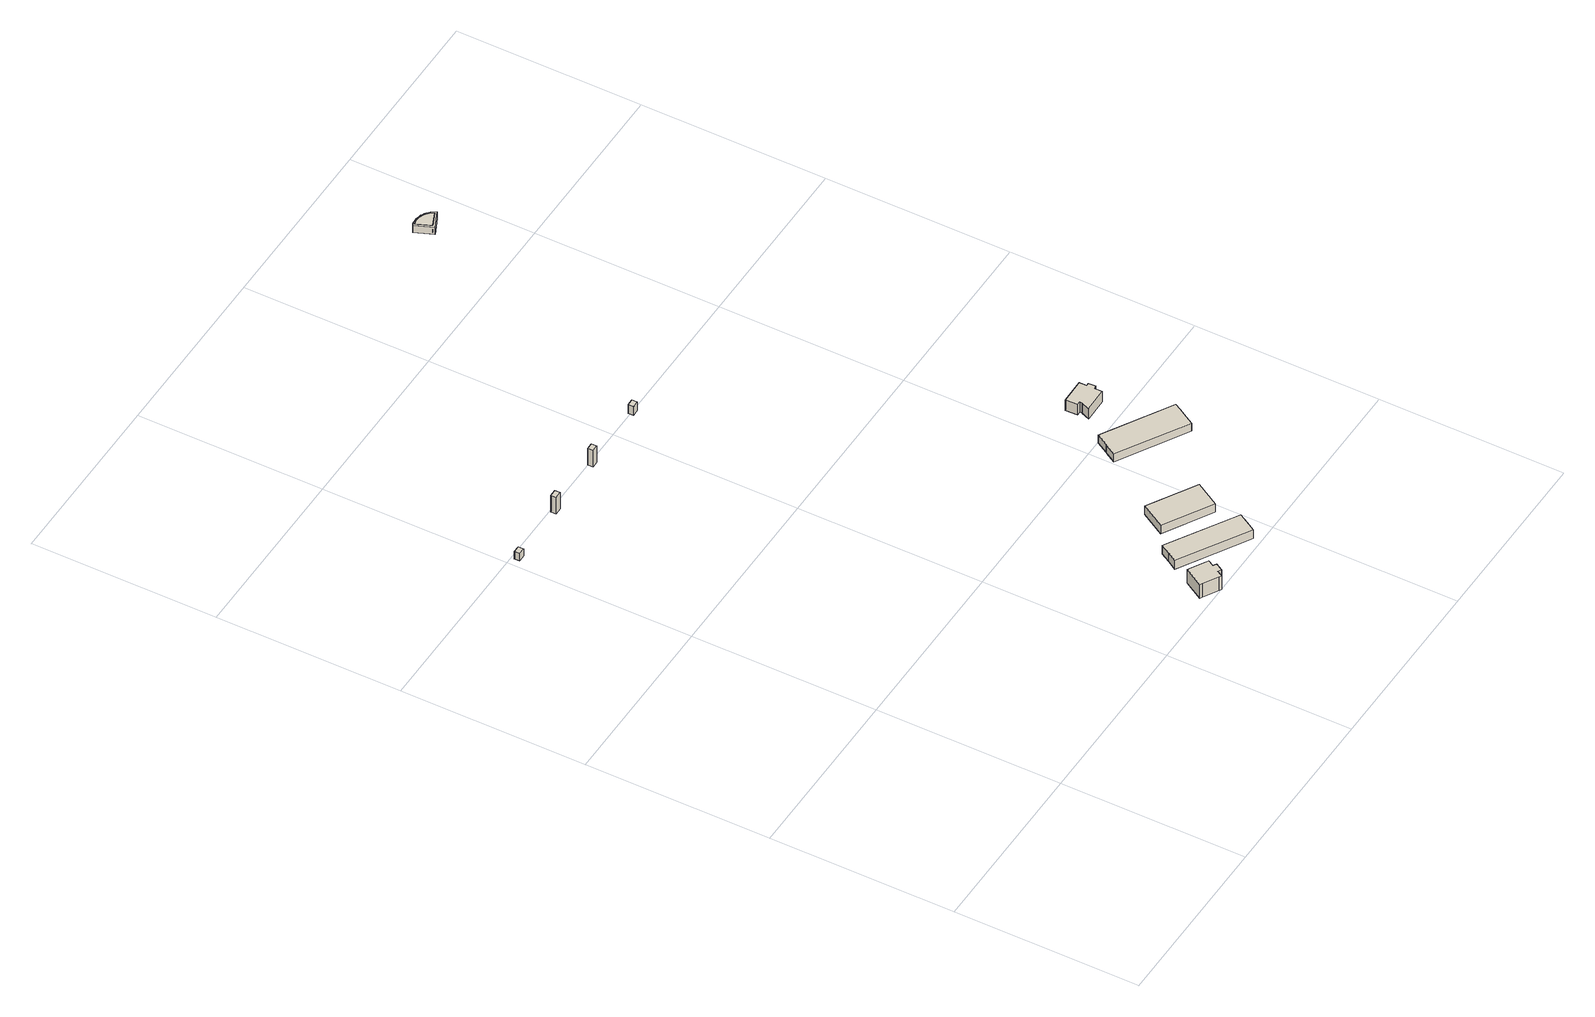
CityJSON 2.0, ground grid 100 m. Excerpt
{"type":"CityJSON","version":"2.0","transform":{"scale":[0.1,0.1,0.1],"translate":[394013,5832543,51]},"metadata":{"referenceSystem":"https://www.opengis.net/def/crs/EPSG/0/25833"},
"CityObjects":{
"building1":{"type":"Building","attributes":{"Gemeindeschluessel":"11000003","BezugspunktDach":"2200","function":"51009_1610","measuredHeight":4.7,"storeysAboveGround":0},"address":[{"country":"Germany","locality":"Berlin"}],"geometry":[{"type":"Solid","lod":"1","boundaries":[[[[0,1,2,3]],[[4,5,6,7]],[[4,7,3,2]],[[5,4,2,1]],[[6,5,1,0]],[[7,6,0,3]]]]}]},
"building2":{"type":"Building","attributes":{"Gemeindeschluessel":"11000003","BezugspunktDach":"2200","function":"51009_1610","measuredHeight":10.9,"storeysAboveGround":0},"address":[{"country":"Germany","locality":"Berlin"}],"geometry":[{"type":"Solid","lod":"1","boundaries":[[[[8,9,10,11]],[[12,13,14,15]],[[12,15,11,10]],[[13,12,10,9]],[[14,13,9,8]],[[15,14,8,11]]]]}]},
"building3":{"type":"Building","attributes":{"Gemeindeschluessel":"11000003","BezugspunktDach":"2200","function":"31001_2100","measuredHeight":9.19,"storeysAboveGround":2},"address":[{"country":"Germany","locality":"Berlin","thoroughfareNumber":"12","thoroughfareName":"Am Posseberg"}],"geometry":[{"type":"Solid","lod":"1","boundaries":[[[[16,17,18,19,20,21,22,23,24,25,26,27]],[[28,29,30,31,32,33,34,35,36,37,38,39]],[[28,39,27,26]],[[29,28,26,25]],[[30,29,25,24]],[[31,30,24,23]],[[32,31,23,22]],[[33,32,22,21]],[[34,33,21,20]],[[35,34,20,19]],[[36,35,19,18]],[[37,36,18,17]],[[38,37,17,16]],[[39,38,16,27]]]]}]},
"building4":{"type":"Building","attributes":{"Gemeindeschluessel":"11000003","BezugspunktDach":"2200","function":"51009_1610","measuredHeight":10.78,"storeysAboveGround":0},"address":[{"country":"Germany","locality":"Berlin"}],"geometry":[{"type":"Solid","lod":"1","boundaries":[[[[40,41,42,43]],[[44,45,46,47]],[[44,47,43,42]],[[45,44,42,41]],[[46,45,41,40]],[[47,46,40,43]]]]}]},
"building5":{"type":"Building","attributes":{"Gemeindeschluessel":"11000003","BezugspunktDach":"2200","function":"31001_2100","measuredHeight":6.39,"storeysAboveGround":1},"address":[{"country":"Germany","locality":"Berlin","thoroughfareNumber":"12 (1)","thoroughfareName":"Am Posseberg"}],"geometry":[{"type":"Solid","lod":"1","boundaries":[[[[48,49,50,51,52,53]],[[54,55,56,57,58,59]],[[54,59,53,52]],[[55,54,52,51]],[[56,55,51,50]],[[57,56,50,49]],[[58,57,49,48]],[[59,58,48,53]]]]}]},
"building6":{"type":"Building","attributes":{"Gemeindeschluessel":"11000003","BezugspunktDach":"2200","function":"31001_2120","measuredHeight":5.35,"storeysAboveGround":1},"address":[{"country":"Germany","locality":"Berlin","thoroughfareNumber":"14","thoroughfareName":"Am Posseberg"}],"geometry":[{"type":"Solid","lod":"1","boundaries":[[[[60,61,62,63]],[[64,65,66,67]],[[64,67,63,62]],[[65,64,62,61]],[[66,65,61,60]],[[67,66,60,63]]]]}]},
"building7":{"type":"Building","attributes":{"Gemeindeschluessel":"11000003","BezugspunktDach":"2200","function":"51009_1610","measuredHeight":6.75,"storeysAboveGround":0},"address":[{"country":"Germany","locality":"Berlin"}],"geometry":[{"type":"Solid","lod":"1","boundaries":[[[[68,69,70,71]],[[72,73,74,75]],[[72,75,71,70]],[[73,72,70,69]],[[74,73,69,68]],[[75,74,68,71]]]]}]},
"building8":{"type":"Building","attributes":{"Gemeindeschluessel":"11000003","BezugspunktDach":"2200","function":"31001_2200","measuredHeight":6.21,"storeysAboveGround":1},"address":[{"country":"Germany","locality":"Berlin","thoroughfareNumber":"16","thoroughfareName":"Am Posseberg"}],"geometry":[{"type":"Solid","lod":"1","boundaries":[[[[76,77,78,79,80,81,82,83]],[[84,85,86,87,88,89,90,91]],[[84,91,83,82]],[[85,84,82,81]],[[86,85,81,80]],[[87,86,80,79]],[[88,87,79,78]],[[89,88,78,77]],[[90,89,77,76]],[[91,90,76,83]]]]}]},
"building9":{"type":"Building","attributes":{"Gemeindeschluessel":"11000003","BezugspunktDach":"2200","function":"31001_2020","measuredHeight":6.75,"storeysAboveGround":2},"address":[{"country":"Germany","locality":"Berlin","thoroughfareNumber":"18","thoroughfareName":"Am Posseberg"}],"geometry":[{"type":"Solid","lod":"1","boundaries":[[[[92,93,94,95,96,97,98,99,100,101,102,103,104,105]],[[106,107,108,109,110,111,112,113,114,115,116,117,118,119]],[[106,119,105,104]],[[107,106,104,103]],[[108,107,103,102]],[[109,108,102,101]],[[110,109,101,100]],[[111,110,100,99]],[[112,111,99,98]],[[113,112,98,97]],[[114,113,97,96]],[[115,114,96,95]],[[116,115,95,94]],[[117,116,94,93]],[[118,117,93,92]],[[119,118,92,105]]]]}]},
"building10":{"type":"Building","attributes":{"Gemeindeschluessel":"11000003","BezugspunktDach":"2200","function":"51009_1610","measuredHeight":4.47,"storeysAboveGround":0},"address":[{"country":"Germany","locality":"Berlin"}],"geometry":[{"type":"MultiSurface","lod":"1","boundaries":[[[120,121,122,123,124,125,126,127,128,129,130,131,132,133,134,135,136,137],[138,139,140,141,142,143,144,145,146,147,148,149,150,151,152,153,154,155,156,157,158,159,160,161,162,163]],[[164,165,166,167,168,169,170,171,172,173,174,175,176,177,178,179,180,181],[182,183,184,185,186,187,188,189,190,191,192,193,194,195,196,197,198,199,200,201,202,203,204,205,206,207]],[[164,181,137,136]],[[165,164,136,135]],[[166,165,135,134]],[[167,166,134,133]],[[168,167,133,132]],[[169,168,132,131]],[[170,169,131,130]],[[171,170,130,129]],[[172,171,129,128]],[[173,172,128,127]],[[174,173,127,126]],[[175,174,126,125]],[[176,175,125,124]],[[177,176,124,123]],[[178,177,123,122]],[[179,178,122,121]],[[180,179,121,120]],[[181,180,120,137]],[[182,207,163,162]],[[183,182,162,161]],[[184,183,161,160]],[[185,160,159]],[[186,185,159,158]],[[187,186,158,157]],[[188,187,157,156]],[[189,188,156,155]],[[190,189,155,154]],[[191,190,154,153]],[[192,191,153,152]],[[193,192,152,151]],[[194,193,151,150]],[[195,194,150,149]],[[196,195,149,148]],[[197,196,148,147]],[[198,197,147,146]],[[199,198,146,145]],[[200,199,145,144]],[[201,200,144,143]],[[202,201,143,142]],[[203,202,142,141]],[[204,203,141,140]],[[205,204,140,139]],[[206,205,139,138]],[[207,206,138,163]]]}]},
"building11":{"type":"Building","attributes":{"Gemeindeschluessel":"11000003","BezugspunktDach":"2200","function":"31001_2200","measuredHeight":4.4,"storeysAboveGround":1},"address":[{"country":"Germany","locality":"Berlin","thoroughfareNumber":"1 (3)","thoroughfareName":"Arkenberger Damm"}],"geometry":[{"type":"MultiSurface","lod":"1","boundaries":[[[152,151,150,149,148,147,146,145,144,143,142,141,140,139,138,163,162,161,160,159,158,157,156,155,154,153]],[[208,209,210,211,212,213,214,215,216,217,218,219,220,221,222,223,224,225,226,227,228,229,230,231,232,233]],[[208,233,153,154]],[[209,208,154,155]],[[210,209,155,156]],[[211,210,156,157]],[[212,211,157,158]],[[213,212,158,159]],[[214,159,160]],[[215,214,160,161]],[[216,215,161,162]],[[217,216,162,163]],[[218,217,163,138]],[[219,218,138,139]],[[220,219,139,140]],[[221,220,140,141]],[[222,221,141,142]],[[223,222,142,143]],[[224,223,143,144]],[[225,224,144,145]],[[226,225,145,146]],[[227,226,146,147]],[[228,227,147,148]],[[229,228,148,149]],[[230,229,149,150]],[[231,230,150,151]],[[232,231,151,152]],[[233,232,152,153]]]}]}
},
"vertices":[
[5,2932,99],[43,2933,99],[42,2962,99],[5,2961,99],[42,2962,52],[43,2933,52],[5,2932,52],[5,2961,52],
[365,2941,161],[403,2942,161],[402,2971,161],[364,2970,161],[402,2971,52],[403,2942,52],[365,2941,52],[364,2970,52],
[1428,52,98],[1505,7,98],[1518,0,98],[1535,30,98],[1552,20,98],[1576,60,98],[1558,71,98],[1577,104,98],[1565,111,98],[1487,156,98],[1475,163,98],[1415,60,98],[1475,163,10],[1487,156,10],[1565,111,10],[1577,104,10],[1558,71,10],[1576,60,10],[1552,20,10],[1535,30,10],[1518,0,10],[1505,7,10],[1428,52,10],[1415,60,10],
[727,2950,160],[764,2951,160],[763,2980,160],[726,2979,160],[763,2980,52],[764,2951,52],[727,2950,52],[726,2979,52],
[1892,44,65],[1922,95,65],[1952,146,65],[1589,362,65],[1559,311,65],[1528,260,65],[1559,311,9],[1589,362,9],[1952,146,9],[1922,95,9],[1892,44,9],[1528,260,9],
[1958,287,63],[2035,418,63],[1779,568,63],[1702,437,63],[1779,568,10],[2035,418,10],[1958,287,10],[1702,437,10],
[1125,2960,108],[1163,2961,108],[1162,2990,108],[1125,2989,108],[1162,2990,52],[1163,2961,52],[1125,2960,52],[1125,2989,52],
[2377,657,61],[2414,721,61],[2418,727,61],[2452,785,61],[2089,997,61],[2052,933,61],[2048,927,61],[2014,869,61],[2048,927,11],[2052,933,11],[2089,997,11],[2452,785,11],[2418,727,11],[2414,721,11],[2377,657,11],[2014,869,11],
[2201,1173,82],[2223,1174,82],[2223,1158,82],[2222,1159,82],[2202,1114,82],[2203,1114,82],[2336,1117,82],[2335,1161,82],[2351,1161,82],[2352,1161,82],[2350,1201,82],[2334,1201,82],[2333,1241,82],[2199,1238,82],[2333,1241,15],[2334,1201,15],[2350,1201,15],[2352,1161,15],[2351,1161,15],[2335,1161,15],[2336,1117,15],[2203,1114,15],[2202,1114,15],[2222,1159,15],[2223,1158,15],[2223,1174,15],[2201,1173,15],[2199,1238,15],
[1728,4382,92],[1824,4425,92],[1820,4434,92],[1814,4443,92],[1808,4451,92],[1801,4459,92],[1793,4466,92],[1784,4472,92],[1775,4477,92],[1766,4481,92],[1756,4484,92],[1746,4487,92],[1736,4488,92],[1725,4488,92],[1715,4487,92],[1705,4486,92],[1695,4483,92],[1685,4479,92],[1759,4478,92],[1764,4476,92],[1769,4474,92],[1774,4472,92],[1779,4469,92],[1784,4466,92],[1788,4463,92],[1792,4459,92],[1796,4455,92],[1800,4451,92],[1803,4446,92],[1806,4442,92],[1809,4437,92],[1812,4432,92],[1733,4397,92],[1699,4476,92],[1704,4478,92],[1709,4479,92],[1715,4481,92],[1720,4482,92],[1726,4483,92],[1731,4483,92],[1737,4483,92],[1743,4482,92],[1748,4482,92],[1753,4480,92],[1695,4483,47],[1705,4486,47],[1715,4487,47],[1725,4488,47],[1736,4488,47],[1746,4487,47],[1756,4484,47],[1766,4481,47],[1775,4477,47],[1784,4472,47],[1793,4466,47],[1801,4459,47],[1808,4451,47],[1814,4443,47],[1820,4434,47],[1824,4425,47],[1728,4382,47],[1685,4479,47],[1748,4482,47],[1743,4482,47],[1737,4483,47],[1731,4483,47],[1726,4483,47],[1720,4482,47],[1715,4481,47],[1709,4479,47],[1704,4478,47],[1699,4476,47],[1733,4397,47],[1812,4432,47],[1809,4437,47],[1806,4442,47],[1803,4446,47],[1800,4451,47],[1796,4455,47],[1792,4459,47],[1788,4463,47],[1784,4466,47],[1779,4469,47],[1774,4472,47],[1769,4474,47],[1764,4476,47],[1759,4478,47],[1753,4480,47],
[1704,4478,48],[1709,4479,48],[1715,4481,48],[1720,4482,48],[1726,4483,48],[1731,4483,48],[1737,4483,48],[1743,4482,48],[1748,4482,48],[1753,4480,48],[1759,4478,48],[1764,4476,48],[1769,4474,48],[1774,4472,48],[1779,4469,48],[1784,4466,48],[1788,4463,48],[1792,4459,48],[1796,4455,48],[1800,4451,48],[1803,4446,48],[1806,4442,48],[1809,4437,48],[1812,4432,48],[1733,4397,48],[1699,4476,48]
]}
